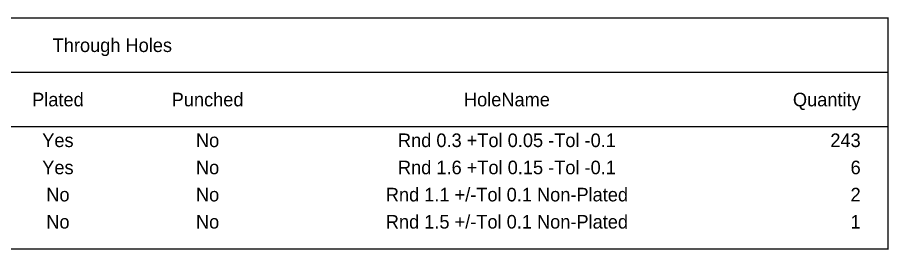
# Model space of a CAD drawing. Extents: x -6 to 145, y -22 to 62.
# Drawn here: x 63.5 to 144.8, y -21.7 to 0.1 of the extents above; entities that cross this region are included whole.
import ezdxf
from ezdxf.enums import TextEntityAlignment as Align

# ---------------------------------------------------------------- set-up
doc = ezdxf.new("R2010")
doc.units = 0
doc.header["$MEASUREMENT"] = 0
doc.layers.add('DRILL_DRAWING', color=21, linetype='CONTINUOUS')
doc.styles.add('VERIBEST_GERBER_0', font='txt')

msp = doc.modelspace()

# ---------------------------------------------------------------- linework, layer by layer
at = {"layer": 'DRILL_DRAWING', "const_width": 0.127}
msp.add_lwpolyline([(0, -21.59), (0, 0), (144.78, 0), (144.78, -21.59)], close=True, dxfattribs=at)
for points in [[(0, -5.08), (144.78, -5.08)], [(0, -10.16), (144.78, -10.16)]]:
    msp.add_lwpolyline(points, dxfattribs=at)

# ---------------------------------------------------------------- texts
at = {"layer": 'DRILL_DRAWING', "style": 'VERIBEST_GERBER_0'}
for s, p in [('Through Holes', (72.39, -2.54)), ('Plated', (67.31, -7.62)), ('Punched', (81.28, -7.62)), ('HoleName', (109.22, -7.62)), ('Yes', (67.31, -11.43)), ('No', (81.28, -11.43)), ('Rnd 0.3 +Tol 0.05 -Tol -0.1', (109.22, -11.43)), ('Yes', (67.31, -13.97)), ('No', (81.28, -13.97)), ('Rnd 1.6 +Tol 0.15 -Tol -0.1', (109.22, -13.97)), ('No', (67.31, -16.51)), ('No', (81.28, -16.51)), ('Rnd 1.1 +/-Tol 0.1 Non-Plated', (109.22, -16.51)), ('No', (67.31, -19.05)), ('No', (81.28, -19.05)), ('Rnd 1.5 +/-Tol 0.1 Non-Plated', (109.22, -19.05))]:
    msp.add_text(s, height=1.27, dxfattribs=at).set_placement(p, align=Align.MIDDLE_CENTER)
for s, p in [('Quantity', (142.24, -7.62)), ('243', (142.24, -11.43)), ('6', (142.24, -13.97)), ('2', (142.24, -16.51)), ('1', (142.24, -19.05))]:
    msp.add_text(s, height=1.27, dxfattribs=at).set_placement(p, align=Align.MIDDLE_RIGHT)

doc.saveas('drawing.dxf')
